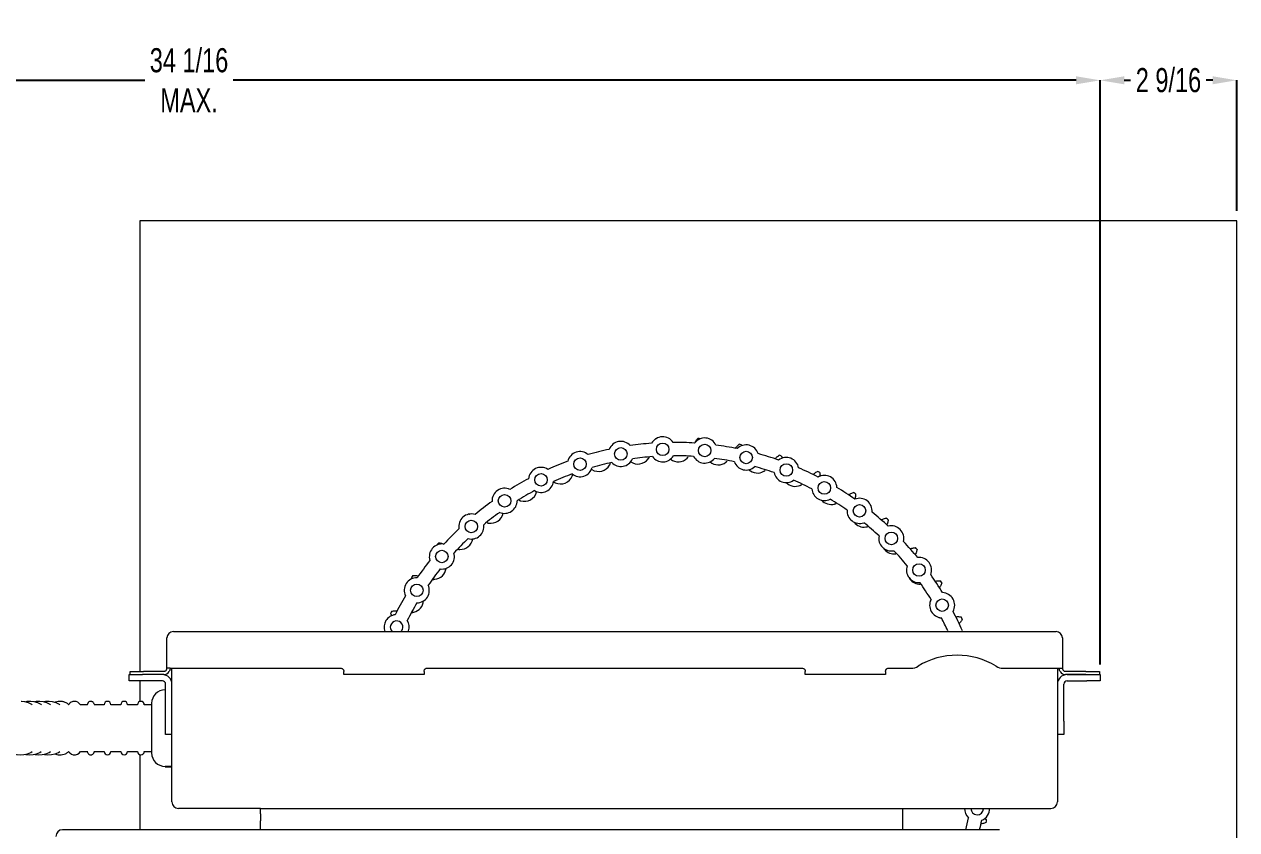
# Model space of a CAD drawing. Header units: inches. Extents: x 0.5 to 23.9, y 7.6 to 18.3.
# Drawn here: x 16.32 to 23.87, y 13.28 to 18.3 of the extents above; entities that cross this region are included whole.
import ezdxf

# ---------------------------------------------------------------- set-up
doc = ezdxf.new("R2010")
doc.units = ezdxf.units.IN
doc.header["$MEASUREMENT"] = 0
doc.header["$PDSIZE"] = -1
doc.layers.add('DIM', color=1, linetype='Continuous')
doc.styles.add('SLDTEXTSTYLE0', font='ARIAL.TTF', dxfattribs={"width": 0.7})
doc.dimstyles.new('SLDDIMSTYLE0', dxfattribs={"dimtxt": 0.15, "dimasz": 0.15, "dimexe": 0, "dimexo": 0.0625, "dimgap": 0.0375, "dimtad": 0, "dimtih": 1, "dimtoh": 1, "dimdec": 3, "dimlfac": 3, "dimrnd": 1e-09, "dimzin": 12, "dimdsep": 46, "dimtxsty": 'SLDTEXTSTYLE0', "dimsah": 1, "dimcen": 0.09, "dimadec": 0, "dimazin": 0, "dimtfac": 1, "dimtdec": 3, "dimtofl": 0, "dimtmove": 0, "dimatfit": 3, "dimfxl": 0, "dimtolj": 1, "dimtzin": 12, "dimarcsym": 0})
doc.dimstyles.new('SLDDIMSTYLE1', dxfattribs={"dimtxt": 0.15, "dimasz": 0.15, "dimexe": 0, "dimexo": 0.0625, "dimgap": 0.0375, "dimtad": 0, "dimtih": 1, "dimtoh": 1, "dimdec": 3, "dimlfac": 3, "dimrnd": 1e-09, "dimzin": 12, "dimdsep": 46, "dimtxsty": 'SLDTEXTSTYLE0', "dimsah": 1, "dimcen": 0.09, "dimadec": 0, "dimazin": 0, "dimtfac": 1, "dimtdec": 3, "dimtofl": 0, "dimtmove": 0, "dimatfit": 3, "dimfxl": 0, "dimtolj": 1, "dimtzin": 12, "dimarcsym": 0})

# ---------------------------------------------------------------- blocks, each defined once
blk = doc.blocks.new('*D7')
at = {"color": 0, "linetype": 'ByBlock', "lineweight": -2}
for p, q in [((11.6694, 12.46), (11.6694, 17.949)), ((11.8194, 17.949), (17.0705, 17.949)), ((22.8731, 17.949), (17.622, 17.949)), ((23.0231, 14.31), (23.0231, 17.949))]:
    blk.add_line(p, q, dxfattribs=at)
at = {"color": 0, "linetype": 'ByBlock'}
for points in [[(11.6694, 17.949), (11.8194, 17.924), (11.8194, 17.974)], [(23.0231, 17.949), (22.8731, 17.924), (22.8731, 17.974)]]:
    blk.add_solid(points, dxfattribs=at)
at = {"layer": 'DEFPOINTS', "color": 0, "linetype": 'ByBlock'}
for p in [(23.0231, 14.2475), (11.6694, 12.3975)]:
    blk.add_point(p, dxfattribs=at)
at = {"color": 0, "linetype": 'ByBlock', "insert": (17.3462, 17.949), "char_height": 0.15, "attachment_point": 5, "style": 'SLDTEXTSTYLE0'}
blk.add_mtext('34 1/16\\PMAX.', dxfattribs=at)
blk = doc.blocks.new('*D8')
at = {"color": 0, "linetype": 'ByBlock', "lineweight": -2}
for p, q in [((23.0231, 14.31), (23.0231, 17.949)), ((23.1731, 17.949), (23.2126, 17.949)), ((23.7239, 17.949), (23.6844, 17.949)), ((23.8739, 17.1365), (23.8739, 17.949))]:
    blk.add_line(p, q, dxfattribs=at)
at = {"color": 0, "linetype": 'ByBlock'}
for points in [[(23.0231, 17.949), (23.1731, 17.924), (23.1731, 17.974)], [(23.8739, 17.949), (23.7239, 17.924), (23.7239, 17.974)]]:
    blk.add_solid(points, dxfattribs=at)
at = {"layer": 'DEFPOINTS', "color": 0, "linetype": 'ByBlock'}
for p in [(23.8739, 17.074), (23.0231, 14.2475)]:
    blk.add_point(p, dxfattribs=at)
at = {"color": 0, "linetype": 'ByBlock', "insert": (23.4485, 17.949), "char_height": 0.15, "attachment_point": 5, "style": 'SLDTEXTSTYLE0'}
blk.add_mtext('2 9/16', dxfattribs=at)

msp = doc.modelspace()

# ---------------------------------------------------------------- linework, layer by layer
at = {"color": 7, "linetype": 'Continuous', "lineweight": 15}
for p, q in [((23.873942, 17.074033), (17.040609, 17.074033)), ((17.040609, 17.074033), (17.040609, 14.267443)), ((23.873942, 9.740699), (23.873942, 17.074033)), ((17.248675, 14.51571), (22.747842, 14.51571)), ((17.208742, 14.287443), (17.208742, 14.475777)), ((22.787775, 14.475777), (22.787775, 14.287443)), ((17.228675, 14.287443), (17.208742, 14.287443)), ((17.230342, 14.287443), (18.290759, 14.287443)), ((17.239992, 13.45411), (17.239992, 14.287443)), ((18.830759, 14.287443), (21.165759, 14.287443)), ((21.705759, 14.287443), (21.844816, 14.287443)), ((22.418201, 14.287443), (22.766175, 14.287443)), ((22.756525, 14.287443), (22.756525, 13.45411)), ((22.767842, 14.287443), (22.787775, 14.287443)), ((16.973459, 14.207643), (16.973459, 14.24751)), ((16.973459, 14.24751), (17.056792, 14.24751)), ((17.056792, 14.207643), (16.973459, 14.207643)), ((16.978742, 14.24751), (16.978742, 14.267443)), ((16.978742, 14.267443), (17.062075, 14.267443)), ((17.040609, 14.207643), (17.040609, 14.079946)), ((17.180125, 14.24751), (17.056792, 14.24751)), ((17.180125, 14.207643), (17.056792, 14.207643)), ((17.188742, 14.267443), (17.062075, 14.267443)), ((17.188742, 14.24751), (17.062075, 14.24751)), ((18.310759, 14.24751), (18.310759, 14.267443)), ((18.810759, 14.24751), (18.310759, 14.24751)), ((18.810759, 14.267443), (18.810759, 14.24751)), ((21.185759, 14.24751), (21.185759, 14.267443)), ((21.685759, 14.24751), (21.185759, 14.24751)), ((21.685759, 14.267443), (21.685759, 14.24751)), ((22.934442, 14.267443), (22.807775, 14.267443)), ((22.934442, 14.24751), (22.807775, 14.24751)), ((22.816392, 14.24751), (22.939725, 14.24751)), ((22.816392, 14.207643), (22.939725, 14.207643)), ((22.934442, 14.267443), (23.017775, 14.267443)), ((22.939725, 14.24751), (23.023059, 14.24751)), ((23.023059, 14.207643), (22.939725, 14.207643)), ((23.017775, 14.267443), (23.017775, 14.24751)), ((23.023059, 14.24751), (23.023059, 14.207643)), ((17.200125, 13.957643), (17.200125, 14.187643)), ((22.796392, 13.957643), (22.796392, 14.187643)), ((16.713252, 14.06001), (16.669198, 14.06001)), ((17.113325, 14.069177), (17.113325, 13.759177)), ((17.200125, 13.87431), (17.200125, 13.957643)), ((22.796392, 13.957643), (22.796392, 13.87431)), ((17.239992, 13.87431), (17.200125, 13.87431)), ((22.796392, 13.87431), (22.756525, 13.87431)), ((16.669626, 13.768343), (16.713365, 13.768343)), ((17.040609, 13.748408), (17.040609, 13.28111)), ((17.791692, 13.414177), (17.279925, 13.414177)), ((17.791692, 13.37931), (17.791692, 13.414177)), ((17.791692, 13.414177), (17.875025, 13.414177)), ((17.791692, 13.37931), (17.791692, 13.35931)), ((17.875025, 13.414177), (22.716592, 13.414177)), ((18.269159, 13.414177), (18.852492, 13.414177)), ((21.791692, 13.414177), (21.791692, 13.281178)), ((22.295786, 13.411733), (22.29579, 13.414177)), ((17.791692, 13.35931), (17.791692, 13.335977)), ((17.791692, 13.281178), (17.791692, 13.335977)), ((17.089859, 13.28111), (16.558192, 13.28111)), ((17.354192, 13.28111), (17.089859, 13.28111)), ((17.437525, 13.28111), (17.354192, 13.28111)), ((17.771692, 13.28111), (17.437525, 13.28111)), ((17.791504, 13.28111), (17.771692, 13.28111)), ((22.394734, 13.28111), (17.791504, 13.28111))]:
    msp.add_line(p, q, dxfattribs=at)
msp.add_line((17.196659, 13.675843), (17.239992, 13.675843))
at = {"color": 7, "linetype": 'Continuous', "lineweight": 15, "flags": 128}
for points in [[(20.256725, 15.719362), (20.258669, 15.719476), (20.260613, 15.719588), (20.260802, 15.719599)], [(16.368637, 14.06001), (16.36655, 14.061561), (16.34564, 14.072067), (16.323628, 14.078534), (16.302396, 14.080819), (16.299954, 14.080843), (16.299954, 14.080843)], [(16.426166, 14.06001), (16.424079, 14.061561), (16.403169, 14.072067), (16.381157, 14.078534), (16.359925, 14.080819), (16.357483, 14.080843), (16.357483, 14.080843)], [(16.483695, 14.06001), (16.481609, 14.061561), (16.460699, 14.072067), (16.438687, 14.078534), (16.417454, 14.080819), (16.415012, 14.080843), (16.415012, 14.080843)], [(16.541224, 14.06001), (16.539138, 14.061561), (16.518228, 14.072067), (16.496216, 14.078534), (16.474983, 14.080819), (16.472541, 14.080843), (16.472541, 14.080843)], [(16.669568, 14.06001), (16.664648, 14.066313), (16.654005, 14.074726), (16.642636, 14.079547), (16.632611, 14.080843), (16.632611, 14.080843)], [(16.270414, 13.751274), (16.272095, 13.750717), (16.294564, 13.747629), (16.317071, 13.748713), (16.339068, 13.753895), (16.360035, 13.763015), (16.368116, 13.768343)], [(16.327943, 13.751274), (16.329625, 13.750717), (16.352093, 13.747629), (16.3746, 13.748713), (16.396597, 13.753895), (16.417564, 13.763015), (16.425645, 13.768343)], [(16.385472, 13.751274), (16.387154, 13.750717), (16.409622, 13.747629), (16.432129, 13.748713), (16.454126, 13.753895), (16.475093, 13.763015), (16.483174, 13.768343)], [(16.443001, 13.751274), (16.444683, 13.750717), (16.467151, 13.747629), (16.489658, 13.748713), (16.511655, 13.753895), (16.532623, 13.763015), (16.540703, 13.768343)], [(16.59543, 13.768343), (16.602763, 13.759949), (16.613541, 13.752326), (16.625071, 13.748241), (16.638433, 13.747945), (16.650365, 13.751663), (16.660783, 13.758482), (16.670176, 13.768343)]]:
    msp.add_lwpolyline(points, dxfattribs=at)
at = {"color": 7, "linetype": 'Continuous', "lineweight": 15}
for centre in [(20.036572, 15.621853), (20.296995, 15.650316), (20.558864, 15.642899), (20.817258, 15.599739), (19.782488, 15.558044), (19.539517, 15.460087), (21.067322, 15.521649), (21.304358, 15.410096), (19.312225, 15.329823), (21.523912, 15.267175), (19.104882, 15.169701), (21.721858, 15.095572), (18.921385, 14.982728), (21.894478, 14.898512), (18.76518, 14.772418), (22.038527, 14.679696)]:
    msp.add_circle(centre, 0.039, dxfattribs=at)
for centre, radius, start, end in [((20.296995, 15.650316), 0.078167, 33.5331035, 151.0818229), ((20.558864, 15.642899), 0.078167, 25.6731035, 143.2218229), ((20.373942, 13.740699), 1.982131, 85.4399803, 85.8902628), ((20.373942, 13.740699), 1.952833, 102.1290034, 106.0659229), ((20.036572, 15.621853), 0.078167, 41.3931035, 158.9418229), ((20.373942, 13.740699), 1.952833, 94.2690034, 98.2059229), ((20.373942, 13.740699), 1.952833, 86.4090034, 90.3459229), ((20.373942, 13.740699), 1.952833, 78.5490034, 82.4859229), ((20.817258, 15.599739), 0.078167, 17.8131035, 135.3618229), ((20.373942, 13.740699), 1.982131, 77.9399803, 78.3902628), ((20.373942, 13.740699), 1.952833, 109.9890034, 113.9259229), ((19.782488, 15.558044), 0.078167, 49.2531035, 166.8018229), ((20.373942, 13.740699), 1.8695, 102.1722492, 106.0226772), ((20.036572, 15.621853), 0.078167, 223.3760309, 336.9588955), ((20.143833, 15.63802), 0.079058, 234.6075997, 322.8710193), ((20.373942, 13.740699), 1.8695, 94.3122492, 98.1626772), ((20.296995, 15.650316), 0.078167, 215.5160309, 329.0988955), ((20.393452, 15.651823), 0.079058, 232.6300947, 315.3710193), ((20.373942, 13.740699), 1.8695, 86.4522492, 90.3026772), ((20.558864, 15.642899), 0.078167, 207.6560309, 321.2388955), ((20.642736, 15.632927), 0.079058, 230.2171813, 307.8710193), ((20.373942, 13.740699), 1.8695, 78.5922492, 82.4426772), ((20.817258, 15.599739), 0.078167, 199.7960309, 313.3788955), ((20.373942, 13.740699), 1.952833, 70.6890034, 74.6259229), ((21.067322, 15.521649), 0.078167, 9.9531035, 127.5018229), ((20.373942, 13.740699), 1.982131, 70.4399803, 70.8902628), ((19.539517, 15.460087), 0.078167, 57.1131035, 174.6618229), ((20.373942, 13.740699), 1.8695, 110.0322492, 113.8826772), ((19.782488, 15.558044), 0.078167, 231.2360309, 344.8188955), ((19.898151, 15.591753), 0.079057, 238.4592238, 330.3710193), ((20.887422, 15.581654), 0.079058, 227.4804824, 300.3710193), ((20.373942, 13.740699), 1.8695, 70.7322492, 74.5826772), ((21.067322, 15.521649), 0.078167, 191.9360309, 305.5188955), ((20.373942, 13.740699), 1.952833, 62.8290034, 66.7659229), ((20.373942, 13.740699), 1.982131, 62.9399803, 63.3902628), ((21.304358, 15.410096), 0.078167, 2.0931035, 119.6418229), ((20.373942, 13.740699), 1.952833, 117.8490034, 121.7859229), ((19.539517, 15.460087), 0.078167, 239.0960309, 352.6788955), ((19.660611, 15.513814), 0.079058, 245.9592238, 337.8710193), ((21.123322, 15.498882), 0.079058, 224.4858386, 292.8710193), ((20.373942, 13.740699), 1.8695, 62.8722492, 66.7226772), ((20.373942, 13.740699), 1.952833, 54.9690034, 58.9059229), ((19.312225, 15.329823), 0.078167, 64.9731035, 182.5218229), ((20.373942, 13.740699), 1.8695, 117.8922492, 121.7426772), ((19.435276, 15.405536), 0.079057, 253.4592238, 345.3710193), ((21.304358, 15.410096), 0.078167, 184.0760309, 297.6588955), ((20.373942, 13.740699), 1.8695, 55.0122492, 58.8626772), ((20.373942, 13.740699), 1.982131, 55.4399803, 55.8902628), ((21.523912, 15.267175), 0.078167, 354.2331035, 111.7818229), ((20.373942, 13.740699), 1.952833, 125.7090034, 129.6459229), ((19.312225, 15.329823), 0.078167, 246.9560309, 0.5388955), ((21.3464, 15.386026), 0.079058, 221.2629792, 285.3710193), ((21.523912, 15.267175), 0.078167, 176.2160309, 289.7988955), ((19.104882, 15.169701), 0.078167, 72.8331035, 190.3818229), ((20.373942, 13.740699), 1.982131, 130.4399803, 130.6427026), ((20.373942, 13.740699), 1.8695, 125.7522492, 129.6026772), ((19.226001, 15.268773), 0.079057, 260.9592238, 347.8760941), ((21.552839, 15.245019), 0.079058, 217.79175, 277.8710193), ((20.373942, 13.740699), 1.8695, 47.1522492, 51.0026772), ((20.373942, 13.740699), 1.952833, 47.1090034, 51.0459229), ((20.373942, 13.740699), 1.982131, 47.9399803, 48.3902628), ((20.373942, 13.740699), 1.952833, 133.5690034, 137.5059229), ((19.104882, 15.169701), 0.078167, 254.8160309, 8.3988955), ((21.721858, 15.095572), 0.078167, 168.3560309, 281.9388955), ((21.721858, 15.095572), 0.078167, 346.3731035, 103.9218229), ((18.921385, 14.982728), 0.078167, 80.6931035, 198.2418229), ((20.373942, 13.740699), 1.982131, 137.9399803, 138.3902628), ((20.373942, 13.740699), 1.8695, 133.6122492, 137.4626772), ((19.036369, 15.105863), 0.079058, 268.4592238, 349.9694245), ((21.739106, 15.078273), 0.079058, 213.9175923, 270.3710193), ((20.373942, 13.740699), 1.952833, 39.2490034, 43.1859229), ((20.373942, 13.740699), 1.982131, 40.4399803, 40.8902628), ((20.373942, 13.740699), 1.952833, 141.4290034, 145.3659229), ((18.921385, 14.982728), 0.078167, 262.6760309, 16.2588955), ((20.373942, 13.740699), 1.8695, 39.2922492, 43.1426772), ((21.894478, 14.898512), 0.078167, 338.5131035, 96.0618229), ((20.373942, 13.740699), 1.8695, 141.4722492, 145.3226772), ((18.869622, 14.919596), 0.079057, 275.9592238, 352.4665119), ((21.894478, 14.898512), 0.078167, 160.4960309, 274.0788955), ((18.76518, 14.772418), 0.078167, 88.5531035, 206.1018229), ((20.373942, 13.740699), 1.982131, 145.4399803, 145.8902628), ((21.902015, 14.88864), 0.079058, 208.744137, 262.8710193), ((20.373942, 13.740699), 1.8695, 31.4322492, 35.2826772), ((20.373942, 13.740699), 1.952833, 31.3890034, 35.3259229), ((20.373942, 13.740699), 1.982131, 32.9399803, 33.3902628), ((20.373942, 13.740699), 1.952833, 149.2890034, 153.2259229), ((18.76518, 14.772418), 0.078167, 270.5360309, 24.1188955), ((22.038527, 14.679696), 0.078167, 330.6531035, 88.2018229), ((20.373942, 13.740699), 1.8695, 149.3322492, 153.1826772), ((18.728615, 14.713157), 0.079058, 283.4592238, 355.2684526), ((22.038527, 14.679696), 0.078167, 152.6360309, 266.2188955), ((18.639203, 14.542722), 0.078167, 96.4131035, 200.2163084), ((20.373942, 13.740699), 1.982131, 152.9399803, 153.3902628), ((18.639203, 14.542722), 0.039, 322.6172011, 163.1733251), ((18.639203, 14.542722), 0.078167, 342.3668466, 31.9788955), ((20.373942, 13.740699), 1.8695, 24.6036113, 27.4226772), ((20.373942, 13.740699), 1.952833, 23.5290034, 27.4659229), ((20.373942, 13.740699), 1.982131, 25.4399803, 25.8902628), ((17.248675, 14.475777), 0.039933, 90, 180), ((18.639203, 14.542722), 0.039, 163.1733251, 223.8368634), ((22.747842, 14.475777), 0.039933, 360, 90), ((22.131509, 13.899943), 0.467917, 58.6625884, 121.3374116), ((21.844816, 14.370777), 0.083333, 270, 301.3374116), ((22.418201, 14.370777), 0.083333, 238.6625884, 270), ((17.180125, 14.187643), 0.059867, 0, 90), ((17.180125, 14.187643), 0.02, 0, 90), ((17.188742, 14.287443), 0.039933, 270, 329.9447597), ((22.816392, 14.187643), 0.059867, 90, 180), ((22.807775, 14.287443), 0.039933, 210.0552403, 270), ((22.816392, 14.187643), 0.02, 90, 180), ((17.196659, 14.069177), 0.083333, 90, 180), ((16.838325, 14.06001), 0.020833, 0, 180), ((16.942492, 14.06001), 0.020833, 0, 180), ((17.046659, 14.06001), 0.020833, 0, 180), ((16.838325, 13.768343), 0.020833, 180, 0), ((16.942492, 13.768343), 0.020833, 180, 0), ((17.046659, 13.768343), 0.020833, 180, 0), ((17.196659, 13.759177), 0.083333, 180, 270), ((17.279925, 13.45411), 0.039933, 180, 270), ((22.716592, 13.45411), 0.039933, 270, 0), ((22.256807, 13.413017), 0.078167, 179.1496116, 226.9188955), ((22.256807, 13.413017), 0.039, 178.2954002, 358.1133251), ((22.256807, 13.413017), 0.078167, 291.3531035, 0.8503884), ((20.373942, 13.740699), 1.8695, 345.768792, 348.1226772), ((20.373942, 13.740699), 1.952833, 346.3877247, 348.1659229), ((20.373942, 13.740699), 1.982131, 347.9399803, 348.3902628), ((16.558192, 13.239443), 0.041667, 90, 180)]:
    msp.add_arc(centre, radius, start, end, dxfattribs=at)
for points in [[(20.254567, 15.715307), (20.256725, 15.719362)], [(20.788081, 15.679084), (20.790265, 15.672924)], [(19.966872, 15.552668), (19.971537, 15.562349)], [(20.206864, 15.5903), (20.212753, 15.599289)], [(20.449714, 15.596284), (20.456727, 15.604427)], [(20.691269, 15.570519), (20.699284, 15.577678)], [(21.037548, 15.608445), (21.04071, 15.593591)], [(19.733845, 15.484033), (19.737207, 15.49424)], [(19.852847, 15.527185), (19.856796, 15.524375)], [(20.927393, 15.513446), (20.936274, 15.519496)], [(19.61891, 15.446649), (19.628404, 15.441614)], [(21.154048, 15.426039), (21.163643, 15.430879)], [(19.402699, 15.333503), (19.412768, 15.32975)], [(21.367355, 15.309797), (21.3775, 15.313343)], [(19.08823, 15.249272), (19.095356, 15.246959)], [(19.203105, 15.193103), (19.213579, 15.190697)], [(21.563665, 15.166707), (21.574185, 15.168898)], [(19.023545, 15.027853), (19.034243, 15.026835)], [(21.739618, 14.999217), (21.750334, 15.000017)], [(18.736147, 14.844899), (18.732807, 14.852238)], [(18.867091, 14.840579), (18.87783, 14.840966)], [(21.892204, 14.810194), (21.902933, 14.809588)], [(21.966745, 14.711943), (21.962993, 14.701873)], [(18.610795, 14.614047), (18.601762, 14.628518)], [(18.736419, 14.634486), (18.747016, 14.636271)], [(22.018812, 14.602871), (22.02937, 14.60087)], [(17.200125, 14.15251), (17.196659, 14.15251)], [(16.817492, 14.06001), (16.755004, 14.06001)], [(16.921659, 14.06001), (16.859159, 14.06001)], [(17.025826, 14.06001), (16.963326, 14.06001)], [(17.113325, 14.06001), (17.067492, 14.06001)], [(16.754998, 13.768343), (16.817492, 13.768343)], [(16.859159, 13.768343), (16.921659, 13.768343)], [(16.963326, 13.768343), (17.025826, 13.768343)], [(17.067492, 13.768343), (17.113325, 13.768343)], [(22.304164, 13.352407), (22.315521, 13.341807)], [(17.791692, 13.281178), (17.791504, 13.28111)], [(21.79188, 13.28111), (21.791692, 13.281178)]]:
    msp.add_open_spline(points, degree=1, dxfattribs=at)
for points, knots in [([(20.500301, 15.694052), (20.501054, 15.695727), (20.505016, 15.704546), (20.511082, 15.711832), (20.515995, 15.717734)], [0, 0, 0, 0, 0.18989385, 1, 1, 1, 1]), ([(20.751323, 15.656384), (20.75319, 15.659483), (20.759108, 15.669307), (20.767257, 15.677007), (20.772835, 15.682278)], [0, 0, 0, 0, 0.31545228, 1, 1, 1, 1]), ([(20.99792, 15.590474), (21.000246, 15.593395), (21.007463, 15.602458), (21.016634, 15.6091), (21.022849, 15.613602)], [0, 0, 0, 0, 0.322269, 1, 1, 1, 1]), ([(21.233834, 15.493029), (21.236583, 15.495683), (21.244981, 15.503791), (21.255012, 15.509225), (21.261761, 15.51288)], [0, 0, 0, 0, 0.327311009, 1, 1, 1, 1]), ([(21.27566, 15.505848), (21.276881, 15.498498), (21.278184, 15.490646), (21.277313, 15.482602), (21.277258, 15.482087)], [0, 0, 0, 0, 0.93600832, 1, 1, 1, 1]), ([(21.455059, 15.365699), (21.458178, 15.368008), (21.467608, 15.374989), (21.478315, 15.37909), (21.485481, 15.381835)], [0, 0, 0, 0, 0.330667848, 1, 1, 1, 1]), ([(21.498344, 15.373049), (21.498418, 15.36561), (21.498526, 15.354603), (21.495614, 15.343724), (21.494669, 15.340196)], [0, 0, 0, 0, 0.675729777, 1, 1, 1, 1]), ([(21.657835, 15.210642), (21.661254, 15.212538), (21.671541, 15.218245), (21.68272, 15.220922), (21.690183, 15.22271)], [0, 0, 0, 0, 0.332397576, 1, 1, 1, 1]), ([(21.701789, 15.21232), (21.700882, 15.204937), (21.699514, 15.193798), (21.695109, 15.183192), (21.693624, 15.179615)], [0, 0, 0, 0, 0.66279055, 1, 1, 1, 1]), ([(18.902321, 15.068547), (18.909705, 15.067645), (18.92072, 15.0663), (18.931209, 15.061952), (18.934666, 15.060518)], [0, 0, 0, 0, 0.67032225, 1, 1, 1, 1]), ([(21.83871, 15.030482), (21.84235, 15.031917), (21.853296, 15.036233), (21.864731, 15.037429), (21.872363, 15.038227)], [0, 0, 0, 0, 0.33253791, 1, 1, 1, 1]), ([(21.882514, 15.026411), (21.880647, 15.019211), (21.877804, 15.008245), (21.871992, 14.998212), (21.869996, 14.994766)], [0, 0, 0, 0, 0.656560451, 1, 1, 1, 1]), ([(18.741593, 14.865102), (18.74903, 14.865166), (18.760261, 14.865263), (18.77136, 14.862277), (18.775108, 14.861269)], [0, 0, 0, 0, 0.66229176, 1, 1, 1, 1]), ([(21.994602, 14.828273), (21.998374, 14.829214), (22.009765, 14.832057), (22.021234, 14.831749), (22.028906, 14.831543)], [0, 0, 0, 0, 0.33110814, 1, 1, 1, 1]), ([(22.037427, 14.818504), (22.034634, 14.81161), (22.030349, 14.801037), (22.023223, 14.791785), (22.020742, 14.788565)], [0, 0, 0, 0, 0.65195679, 1, 1, 1, 1]), ([(18.608793, 14.642418), (18.61616, 14.643448), (18.627388, 14.645019), (18.63889, 14.643487), (18.642846, 14.64296)], [0, 0, 0, 0, 0.65607731, 1, 1, 1, 1]), ([(22.122851, 14.607443), (22.126661, 14.607877), (22.138273, 14.6092), (22.149552, 14.607403), (22.157131, 14.606195)], [0, 0, 0, 0, 0.3280904, 1, 1, 1, 1]), ([(22.163878, 14.592154), (22.160207, 14.585686), (22.15455, 14.575717), (22.146235, 14.567438), (22.143316, 14.564532)], [0, 0, 0, 0, 0.64892339, 1, 1, 1, 1]), ([(17.188742, 14.267443), (17.19097, 14.26766), (17.195429, 14.268094), (17.201304, 14.271443), (17.205473, 14.275999), (17.207676, 14.28056), (17.208567, 14.284214), (17.208756, 14.286888), (17.208747, 14.287253), (17.208742, 14.287443)], [0, 0, 0, 0, 0.15688185, 0.31393439, 0.46452492, 0.59462528, 0.71734673, 0.85229529, 1, 1, 1, 1]), ([(17.228675, 14.287443), (17.228678, 14.287224), (17.228684, 14.286784), (17.228547, 14.28336), (17.22777, 14.27844), (17.226086, 14.27276), (17.224203, 14.269158), (17.223306, 14.267443)], [0, 0, 0, 0, 0.20829787, 0.41664673, 0.62271019, 0.82037091, 1, 1, 1, 1]), ([(18.290759, 14.287443), (18.292987, 14.287227), (18.297446, 14.286793), (18.30332, 14.283444), (18.30749, 14.278888), (18.309693, 14.274327), (18.310583, 14.270673), (18.310773, 14.267999), (18.310764, 14.267634), (18.310759, 14.267443)], [0, 0, 0, 0, 0.15688287, 0.31393294, 0.46452748, 0.59463068, 0.71735292, 0.85229433, 1, 1, 1, 1]), ([(18.810759, 14.267443), (18.810753, 14.26766), (18.810741, 14.268094), (18.811009, 14.271443), (18.81243, 14.275999), (18.815349, 14.28056), (18.819434, 14.284214), (18.824648, 14.286888), (18.828661, 14.287253), (18.830759, 14.287443)], [0, 0, 0, 0, 0.15688267, 0.31393182, 0.46452616, 0.59462836, 0.71734961, 0.8522968, 1, 1, 1, 1]), ([(21.165759, 14.287443), (21.167987, 14.287227), (21.172446, 14.286793), (21.17832, 14.283444), (21.18249, 14.278888), (21.184693, 14.274327), (21.185583, 14.270673), (21.185773, 14.267999), (21.185764, 14.267634), (21.185759, 14.267443)], [0, 0, 0, 0, 0.15688271, 0.31393364, 0.46452728, 0.59463125, 0.71735337, 0.85229448, 1, 1, 1, 1]), ([(21.685759, 14.267443), (21.685753, 14.26766), (21.685741, 14.268094), (21.686009, 14.271443), (21.68743, 14.275999), (21.690349, 14.28056), (21.694434, 14.284214), (21.699648, 14.286888), (21.703661, 14.287253), (21.705759, 14.287443)], [0, 0, 0, 0, 0.15688258, 0.31393164, 0.46452531, 0.5946286, 0.71734977, 0.85229689, 1, 1, 1, 1]), ([(22.773211, 14.267443), (22.77219, 14.269429), (22.770145, 14.273406), (22.768578, 14.279268), (22.767938, 14.283866), (22.767836, 14.286878), (22.76784, 14.287257), (22.767842, 14.287443)], [0, 0, 0, 0, 0.20682759, 0.41432649, 0.60956693, 0.80811108, 1, 1, 1, 1]), ([(22.787775, 14.287443), (22.78777, 14.287227), (22.787758, 14.286793), (22.788026, 14.283444), (22.789447, 14.278888), (22.792366, 14.274327), (22.796451, 14.270673), (22.801664, 14.267999), (22.805678, 14.267634), (22.807775, 14.267443)], [0, 0, 0, 0, 0.15688293, 0.31393306, 0.46452766, 0.59463038, 0.71735348, 0.85229885, 1, 1, 1, 1]), ([(16.357483, 14.080843), (16.353158, 14.080754), (16.343491, 14.080553), (16.334035, 14.078272), (16.328811, 14.077011)], [0, 0, 0, 0, 0.44744704, 1, 1, 1, 1]), ([(16.415012, 14.080843), (16.410687, 14.080754), (16.40102, 14.080553), (16.391565, 14.078272), (16.38634, 14.077011)], [0, 0, 0, 0, 0.44744421, 1, 1, 1, 1]), ([(16.472541, 14.080843), (16.468216, 14.080754), (16.458549, 14.080553), (16.449094, 14.078272), (16.443869, 14.077011)], [0, 0, 0, 0, 0.44744547, 1, 1, 1, 1]), ([(16.542494, 14.080843), (16.53884, 14.080659), (16.529238, 14.080173), (16.518577, 14.077943), (16.512186, 14.07461), (16.511245, 14.074118)], [0, 0, 0, 0, 0.34375833, 0.90331058, 1, 1, 1, 1]), ([(16.59732, 14.06001), (16.595808, 14.061253), (16.588841, 14.066662), (16.575733, 14.0743), (16.558606, 14.079942), (16.547407, 14.080569), (16.542494, 14.080843)], [0.856653465, 0.856653465, 0.856653465, 0.856653465, 0.870112284, 0.917651392, 0.963871064, 1, 1, 1, 1]), ([(16.632611, 14.080843), (16.629364, 14.080605), (16.621923, 14.080058), (16.611172, 14.075225), (16.60204, 14.068471), (16.597374, 14.062502), (16.595426, 14.06001)], [0, 0, 0, 0, 0.21781531, 0.49921566, 0.79089106, 1, 1, 1, 1]), ([(16.734166, 14.080843), (16.731203, 14.08048), (16.725992, 14.079841), (16.720097, 14.075854), (16.716501, 14.071759), (16.714343, 14.067861), (16.713003, 14.06413), (16.712356, 14.061856), (16.712095, 14.060201), (16.712065, 14.06001)], [0, 0, 0, 0, 0.18464305, 0.32472569, 0.45119553, 0.57674807, 0.73436922, 0.96942703, 1, 1, 1, 1]), ([(16.75569, 14.062503), (16.755663, 14.062652), (16.755383, 14.064232), (16.754463, 14.066867), (16.751667, 14.072207), (16.746727, 14.077211), (16.740511, 14.080348), (16.736025, 14.080698), (16.734166, 14.080843)], [0, 0, 0, 0, 0.02873525, 0.30382442, 0.49779893, 0.67263548, 0.86432036, 1, 1, 1, 1]), ([(16.512188, 13.754127), (16.515576, 13.752661), (16.524733, 13.748697), (16.540603, 13.74693), (16.558723, 13.748489), (16.576113, 13.754277), (16.588765, 13.761665), (16.595591, 13.766926), (16.597316, 13.768343)], [0, 0, 0, 0, 0.026547397, 0.071750718, 0.115917801, 0.159780131, 0.204071684, 0.21942101, 0.21942101, 0.21942101, 0.21942101]), ([(16.711911, 13.769632), (16.71206, 13.768639), (16.712459, 13.765984), (16.713453, 13.762574), (16.716001, 13.757068), (16.720839, 13.75171), (16.727552, 13.748039), (16.735694, 13.74703), (16.743182, 13.749065), (16.748679, 13.752884), (16.752097, 13.757004), (16.754155, 13.760871), (16.755446, 13.764636), (16.756083, 13.766923), (16.756343, 13.768679), (16.75637, 13.768859)], [0, 0, 0, 0, 0.07541157, 0.20172871, 0.29372384, 0.36440601, 0.44215402, 0.52329052, 0.60388003, 0.6697505, 0.7298281, 0.79030056, 0.86894269, 0.98656432, 1, 1, 1, 1]), ([(22.312326, 13.32656), (22.305478, 13.323658), (22.295054, 13.31924), (22.283564, 13.317744), (22.279622, 13.317231)], [0, 0, 0, 0, 0.656992187, 1, 1, 1, 1])]:
    msp.add_open_spline(points, degree=3, knots=knots, dxfattribs=at)

# ---------------------------------------------------------------- dimensions: what is measured, and where the dimension line sits
at = {"layer": 'DIM'}
dim = msp.add_linear_dim(base=(23.023059, 17.949033), p1=(11.669359, 12.397533), p2=(23.023059, 14.24751), text='<>\\PMAX.', dimstyle='SLDDIMSTYLE0', override={"dimdec": 4, "dimlunit": 5, "dimfrac": 2}, dxfattribs=at)
dim.commit()
dim.dimension.update_dxf_attribs({"geometry": '*D7', "text_midpoint": (17.346209, 17.949033)})
dim = msp.add_linear_dim(base=(23.873942, 17.949033), p1=(23.023059, 14.24751), p2=(23.873942, 17.074033), dimstyle='SLDDIMSTYLE1', override={"dimdec": 4, "dimlunit": 5, "dimfrac": 2}, dxfattribs=at)
dim.commit()
dim.dimension.update_dxf_attribs({"geometry": '*D8', "text_midpoint": (23.4485, 17.949033)})

doc.saveas('drawing.dxf')
